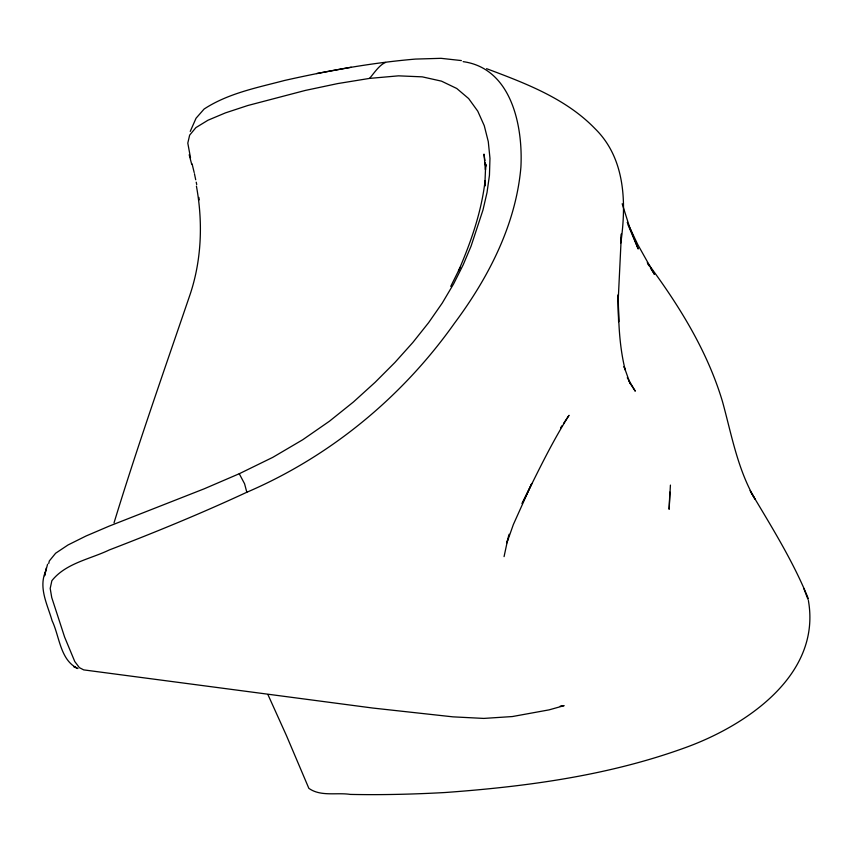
<?xml version="1.0" encoding="UTF-8"?>
<svg xmlns="http://www.w3.org/2000/svg" width="853" height="853" viewBox="0 0 853 853"><rect width="100%" height="100%" fill="white"/><g stroke="black" fill="none" stroke-linecap="round" stroke-linejoin="round"><path stroke-width="1.28" d="M484.92 183.928L484.813 186.125L485.709 164.096L485.474 169.736L483.992 154.094L484.909 160.641M669.872 492.096L669.125 509.294L670.415 485.09M485.101 180.633C481.487 212.013 470.941 242.124 458.456 270.977M504.07 556.614L507.791 539.139M507.802 539.053L506.874 542.892L513.335 524.595L531.771 483.544L522.089 503.537C536.974 473.735 551.209 443.507 569.036 415.315L563.502 423.536M46.329 567.949L44.548 575.764L47.576 564.228M48.728 563.492L49.303 560.986L55.626 553.234L67.984 544.992L85.961 536.036L109.131 526.141L204.144 488.833L239.256 473.735L272.757 457.368L302.676 439.775L329.429 421.233L353.441 401.976L375.139 382.293L394.95 362.44L412.799 342.533L428.59 322.701L442.249 303.071L453.689 283.761L463.2 264.782L471.059 246.165L482.969 210.019L487.031 192.479L489.451 175.26L489.963 158.306L488.279 141.598L484.269 125.7L477.765 111.167L468.649 98.575L456.76 88.488L441.513 81.152L422.288 76.855L398.511 75.842L369.552 78.401L337.724 83.573L305.289 90.439L247.765 105.527L225.427 112.884L207.983 120.22L195.902 127.609L189.654 135.137L187.799 143.101L190.518 157.848M45.476 571.606C38.406 588.186 47.619 604.926 52.118 620.781C59.465 636.114 60.147 659.454 76.898 668.027L73.625 666.502L77.964 668.571M508.057 537.891L509.124 534.266M114.035 522.836C137.525 445.97 164.266 370.17 190.208 294.125C201.745 259.44 202.971 221.94 196.425 186.135M190.23 131.426L196.051 118.226L204.123 109.024C228.252 93.233 257.19 87.688 284.657 80.438C327.787 70.756 371.386 62.823 415.454 59.081L441.022 58.324L461.388 60.574M450.747 286.384L460.193 267.416M560.634 427.79L562.063 425.668M369.552 78.401C374.115 73.102 379.276 64.999 385.535 62.44M560.229 706.124L564.121 705.644L549.087 709.867L512.354 716.552L483.79 718.418L452.943 716.851L372.761 708.043L83.679 669.882L79.372 667.632L74.787 661.565L64.625 637.116L51.734 597.516L50.199 588.431L51.862 580.712C65.766 563.161 89.981 559.205 109.291 549.95C155.704 532.112 201.713 513.207 246.816 492.256C330.239 456.43 402.072 397.231 454.478 323.234C488.438 277.662 515.841 224.797 520.884 167.401C523.124 126.5 511.736 68.379 463.136 61.64M316.58 73.571L351.212 67.238M486.594 68.677C525.267 83.21 565.816 98.383 595.074 128.718C625.665 158.701 626.379 203.366 620.835 242.934L621.421 233.818L618.244 299.403L618.617 321.762M647.267 262.617C678.732 304.937 707.233 350.594 722.459 401.486C731.565 434.518 737.514 469.075 755.012 499.058L751.141 492.554M630.111 383.349L635.293 391.186L627.286 377.698M647.768 263.758L649.112 265.88M650.455 268.013L654.486 274.389L637.745 244.534L627.232 222.356M750.064 490.656C770.92 525.811 792.991 560.794 808.345 598.753M239.256 473.735L244.576 483.768L246.816 492.256M267.917 694.577L286.405 735.499L308.85 788.343C320.76 796.841 336.679 792.309 350.295 794.41C381.899 795.06 413.502 794.26 445.053 792.522C526.28 786.626 608.114 775.676 685.023 747.75C745.853 725.86 821.556 675.107 808.377 600.469M628.064 224.893L638.204 248.959L629.279 226.216L622.189 203.75M803.761 588.314L807.919 599.254M628.896 380.406L630.068 383.487L624.055 366.566L625.185 369.914C619.107 345.348 618.35 319.886 618.254 294.701L618.628 321.645M189.195 154.766L191.648 164.085M484.771 162.646L485.698 166.303M192.096 163.936L194.185 172.509M194.441 173.713L195.71 179.759M196.222 182.169L196.723 184.589M485.272 163.264L485.784 165.727M198.898 197.448L199.186 199.879"/></g></svg>
